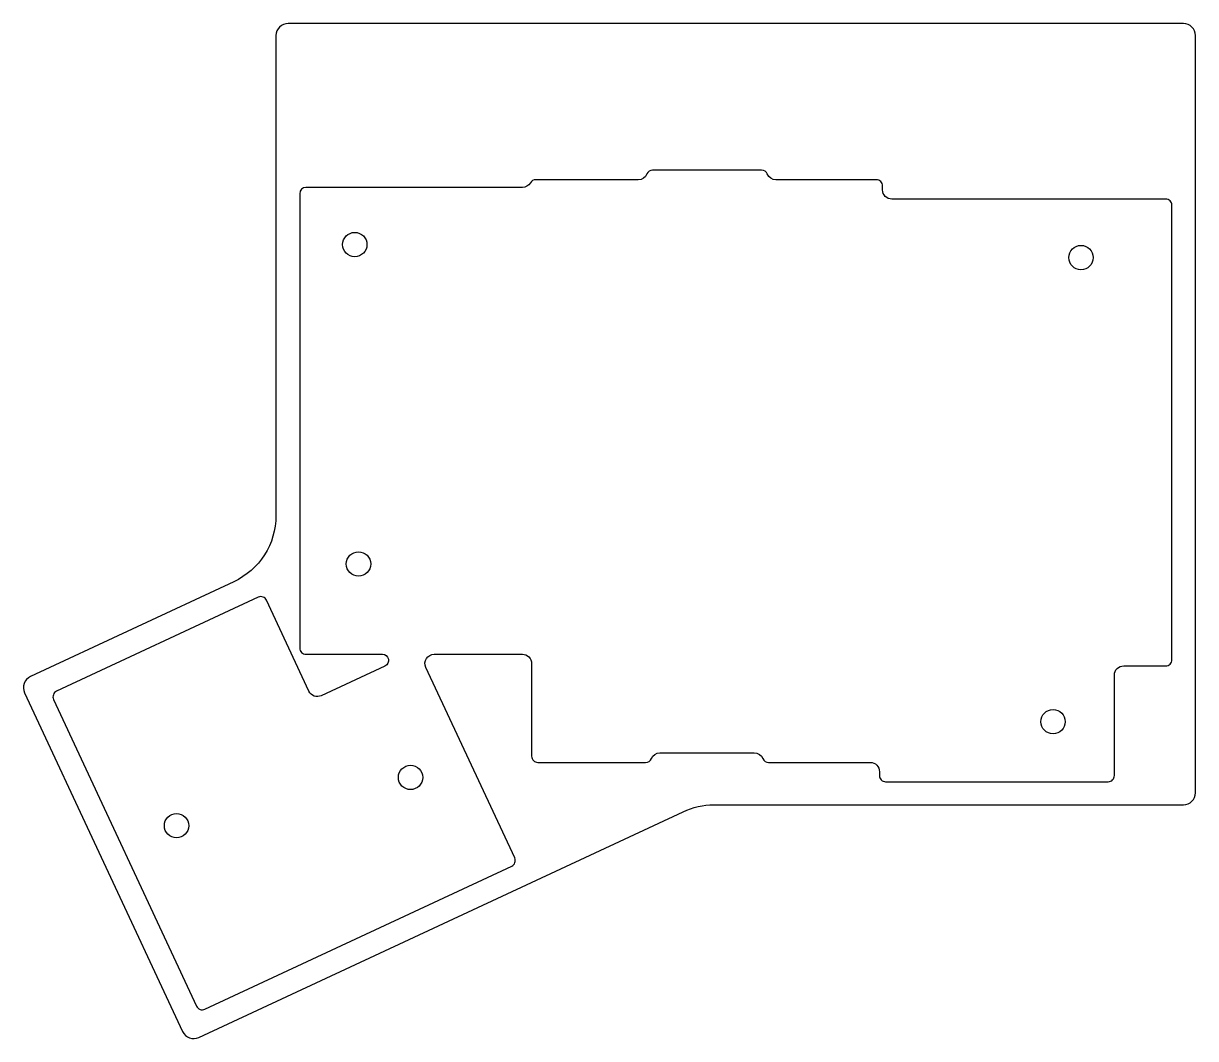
# Model space of a CAD drawing. Header units: millimetres. Extents: x 1 to 194, y 1 to 168.
import ezdxf

# ---------------------------------------------------------------- set-up
doc = ezdxf.new("R2010")
doc.units = ezdxf.units.MM
doc.layers.add('Mounts', color=70, linetype='Continuous')

msp = doc.modelspace()

# ---------------------------------------------------------------- linework, layer by layer
for points in [[(193.64, 165.79, 0.414214), (191.64, 167.79), (136.13, 167.79), (136.13, 167.79), (106.84, 167.79), (87.77, 167.79), (52.67, 167.79), (44.55, 167.79, 0.414214), (42.55, 165.79), (42.55, 86.9, -0.291482), (35.62, 76.03), (2.21, 60.45, 0.414222), (1.25, 57.79), (1.25, 57.79), (27.21, 2.11, 0.414191), (29.87, 1.14), (109.44, 38.24, -0.109498), (114.51, 39.36), (191.64, 39.36, 0.414214), (193.64, 41.36)], [(46.46, 139.81), (46.46, 65.13, 0.414214), (47.47, 64.12), (60.03, 64.12, -0.802585), (60.46, 62.18), (50, 57.3, -0.414214), (47.97, 58.04), (41, 73, 0.414214), (39.65, 73.49), (6.5, 58.04, 0.414214), (6.01, 56.69), (29.51, 6.27, 0.414214), (30.86, 5.78), (81.28, 29.29, 0.414214), (81.77, 30.64), (67.17, 61.95, -0.548619), (68.55, 64.12), (83.03, 64.12, -0.414214), (84.56, 62.59), (84.56, 47.35, 0.414214), (85.57, 46.34), (103.28, 46.34, 0.305615), (104.23, 46.97, -0.305615), (105.64, 47.92), (121.13, 47.92, -0.305615), (122.55, 46.97, 0.305615), (123.49, 46.34), (140.18, 46.34, -0.414214), (141.71, 44.81), (141.71, 44.18, 0.414214), (142.72, 43.16), (179.3, 43.16, 0.414214), (180.31, 44.18), (180.31, 60.69, -0.414214), (181.84, 62.21), (188.75, 62.21, 0.414214), (189.75, 63.21), (189.75, 137.92, 0.414214), (188.75, 138.92), (143.74, 138.92, -0.414214), (142.21, 140.44), (142.21, 141.08, 0.414214), (141.2, 142.1), (124.69, 142.1, -0.305615), (123.28, 143.05, 0.305615), (122.33, 143.68), (104.44, 143.68, 0.305615), (103.5, 143.05, -0.305615), (102.08, 142.1), (85.23, 142.1, 0.267949), (84.35, 141.59, -0.267949), (83.03, 140.83), (47.47, 140.83, 0.4141)]]:
    msp.add_lwpolyline(points, format="xyb", close=True)
at = {"layer": 'Mounts'}
for centre in [(55.5, 131.45), (174.81, 129.31), (56.11, 78.96), (170.23, 53.03), (64.66, 43.87), (26.21, 35.94)]:
    msp.add_circle(centre, 2, dxfattribs=at)

doc.saveas('drawing.dxf')
